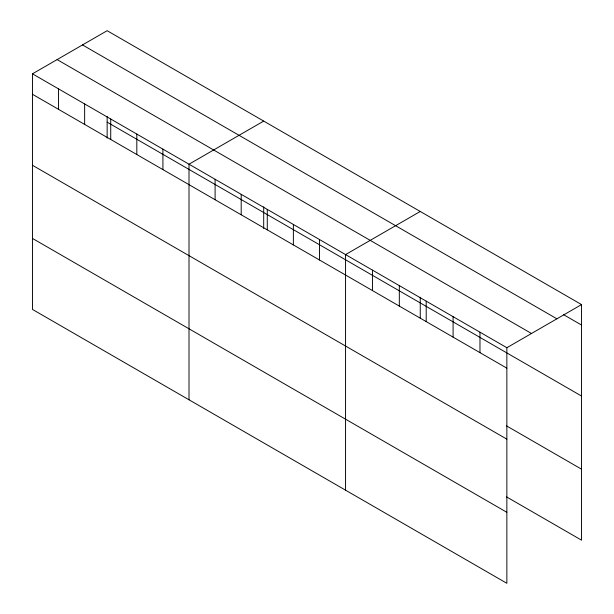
<?xml version="1.0" encoding="UTF-8"?>
<svg xmlns="http://www.w3.org/2000/svg" width="614" height="614" viewBox="0 0 614 614"><rect width="100%" height="100%" fill="white"/><g stroke="black" fill="none" stroke-linecap="round" stroke-linejoin="round"><path stroke-width="0.92" d="M32.458 73.826L506.857 347.716L506.857 583.3L32.458 309.41L32.458 73.826L107.143 30.7L581.542 304.59L581.542 540.174L506.596 496.91M263.698 121.088L189.005 164.207L189.005 399.791M420.252 211.469L345.559 254.595L345.559 490.179M506.857 347.716L581.542 304.59M563.621 314.706L581.542 325.052M82.499 44.929L556.898 318.819M57.102 59.589L531.501 333.486M107.143 122.148L581.542 396.045M32.458 94.28L506.857 368.17M506.596 425.916L581.542 469.188M32.458 165.273L506.857 439.163M32.458 238.416L506.857 512.306M479.971 332.197L479.971 352.651M453.094 316.671L453.094 337.132M426.208 301.152L426.208 321.606M420.252 297.237L420.252 317.922M399.323 285.633L399.323 306.087M372.445 270.114L372.445 290.568M319.464 239.529L319.464 259.983M293.377 224.463L293.377 244.917M267.282 209.397L267.282 229.859M263.698 206.857L263.698 228.477M241.195 194.339L241.195 214.793M215.1 179.273L215.1 199.727M162.917 149.141L162.917 169.602M136.822 134.082L136.822 154.536M110.727 119.016L110.727 139.47M107.143 116.468L107.143 138.089M84.64 103.95L84.64 124.404M58.545 88.884L58.545 109.346"/></g></svg>
